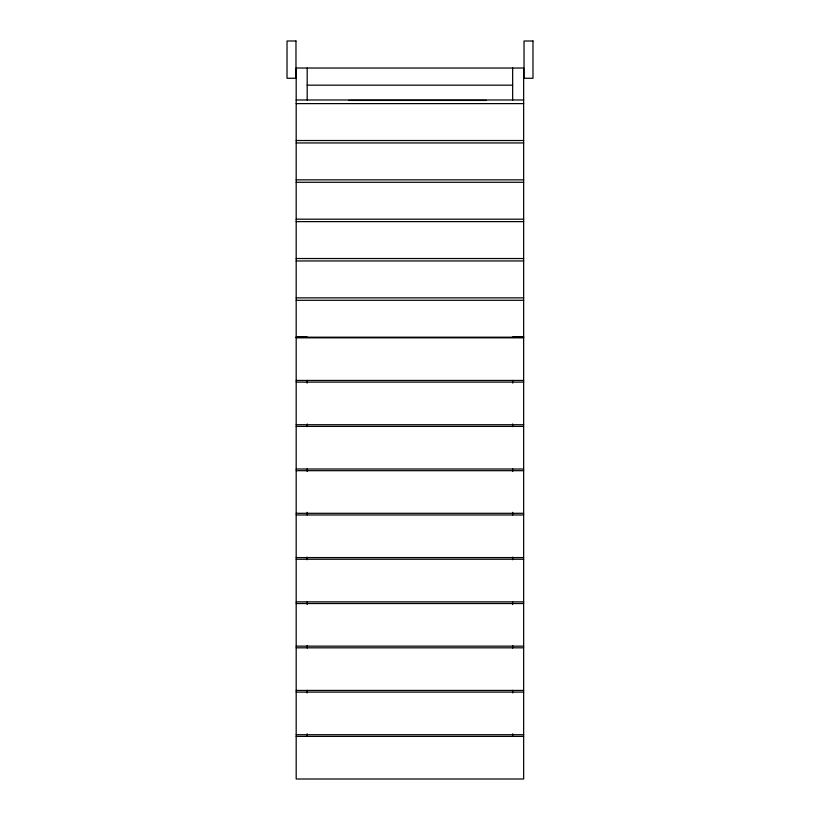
<?xml version="1.0" encoding="UTF-8"?>
<svg xmlns="http://www.w3.org/2000/svg" width="820" height="820" viewBox="0 0 820 820"><rect width="100%" height="100%" fill="white"/><g stroke="black" fill="none" stroke-linecap="round" stroke-linejoin="round"><path stroke-width="1.23" d="M307.192 85.167L512.654 85.167M296.184 99.978L523.652 99.978M348.756 100.44L486.383 100.44M296.184 103.617L523.652 103.617M296.184 140.517L523.652 140.517M296.184 142.946L523.652 142.946M296.184 179.857L523.652 179.857M296.184 182.286L523.652 182.286M296.184 219.186L523.652 219.186M296.184 221.625L523.652 221.625M296.184 258.525L523.652 258.525M296.184 260.955L523.652 260.955M296.184 297.865L523.652 297.865M296.184 300.294L523.652 300.294M296.184 336.989L307.192 336.989M512.654 336.989L523.652 336.989M296.184 337.194L523.652 337.194M296.184 337.83L523.652 337.83M296.184 380.439L523.652 380.439M296.184 382.11L523.652 382.11M296.184 424.729L523.652 424.729M296.184 426.4L523.652 426.4M296.184 469.009L523.652 469.009M296.184 470.68L523.652 470.68M296.184 513.299L523.652 513.299M296.184 514.97L523.652 514.97M296.184 557.579L523.652 557.579M296.184 559.25L523.652 559.25M296.184 601.859L523.652 601.859M296.184 603.53L523.652 603.53M296.184 646.15L523.652 646.15M296.184 647.82L523.652 647.82M296.184 690.43L523.652 690.43M296.184 692.101L523.652 692.101M296.184 734.72L523.652 734.72M296.184 736.391L523.652 736.391M512.654 68.029L512.654 100.05M512.654 380.418L512.654 383.073M512.654 423.96L512.654 426.595M512.654 468.784L512.654 471.408M512.654 512.336L512.654 514.929M512.654 557.159L512.654 559.732M512.654 601.972L512.654 604.545M512.654 645.504L512.654 648.087M512.654 690.307L512.654 692.92M512.654 733.828L512.654 736.462M307.192 68.029L307.192 100.05M307.192 380.418L307.192 383.073M307.192 423.96L307.192 426.595M307.192 468.784L307.192 471.408M307.192 512.336L307.192 514.929M307.192 557.159L307.192 559.732M307.192 601.972L307.192 604.545M307.192 645.504L307.192 648.087M307.192 690.307L307.192 692.92M307.192 733.828L307.192 736.462M295.969 41L287.02 41L287.02 78.259L295.969 78.259L295.969 41M532.979 41L524.031 41L524.031 78.259L532.979 78.259L532.979 41M523.652 68.029L296.184 68.029L296.184 779L523.652 779L523.652 68.029"/></g></svg>
